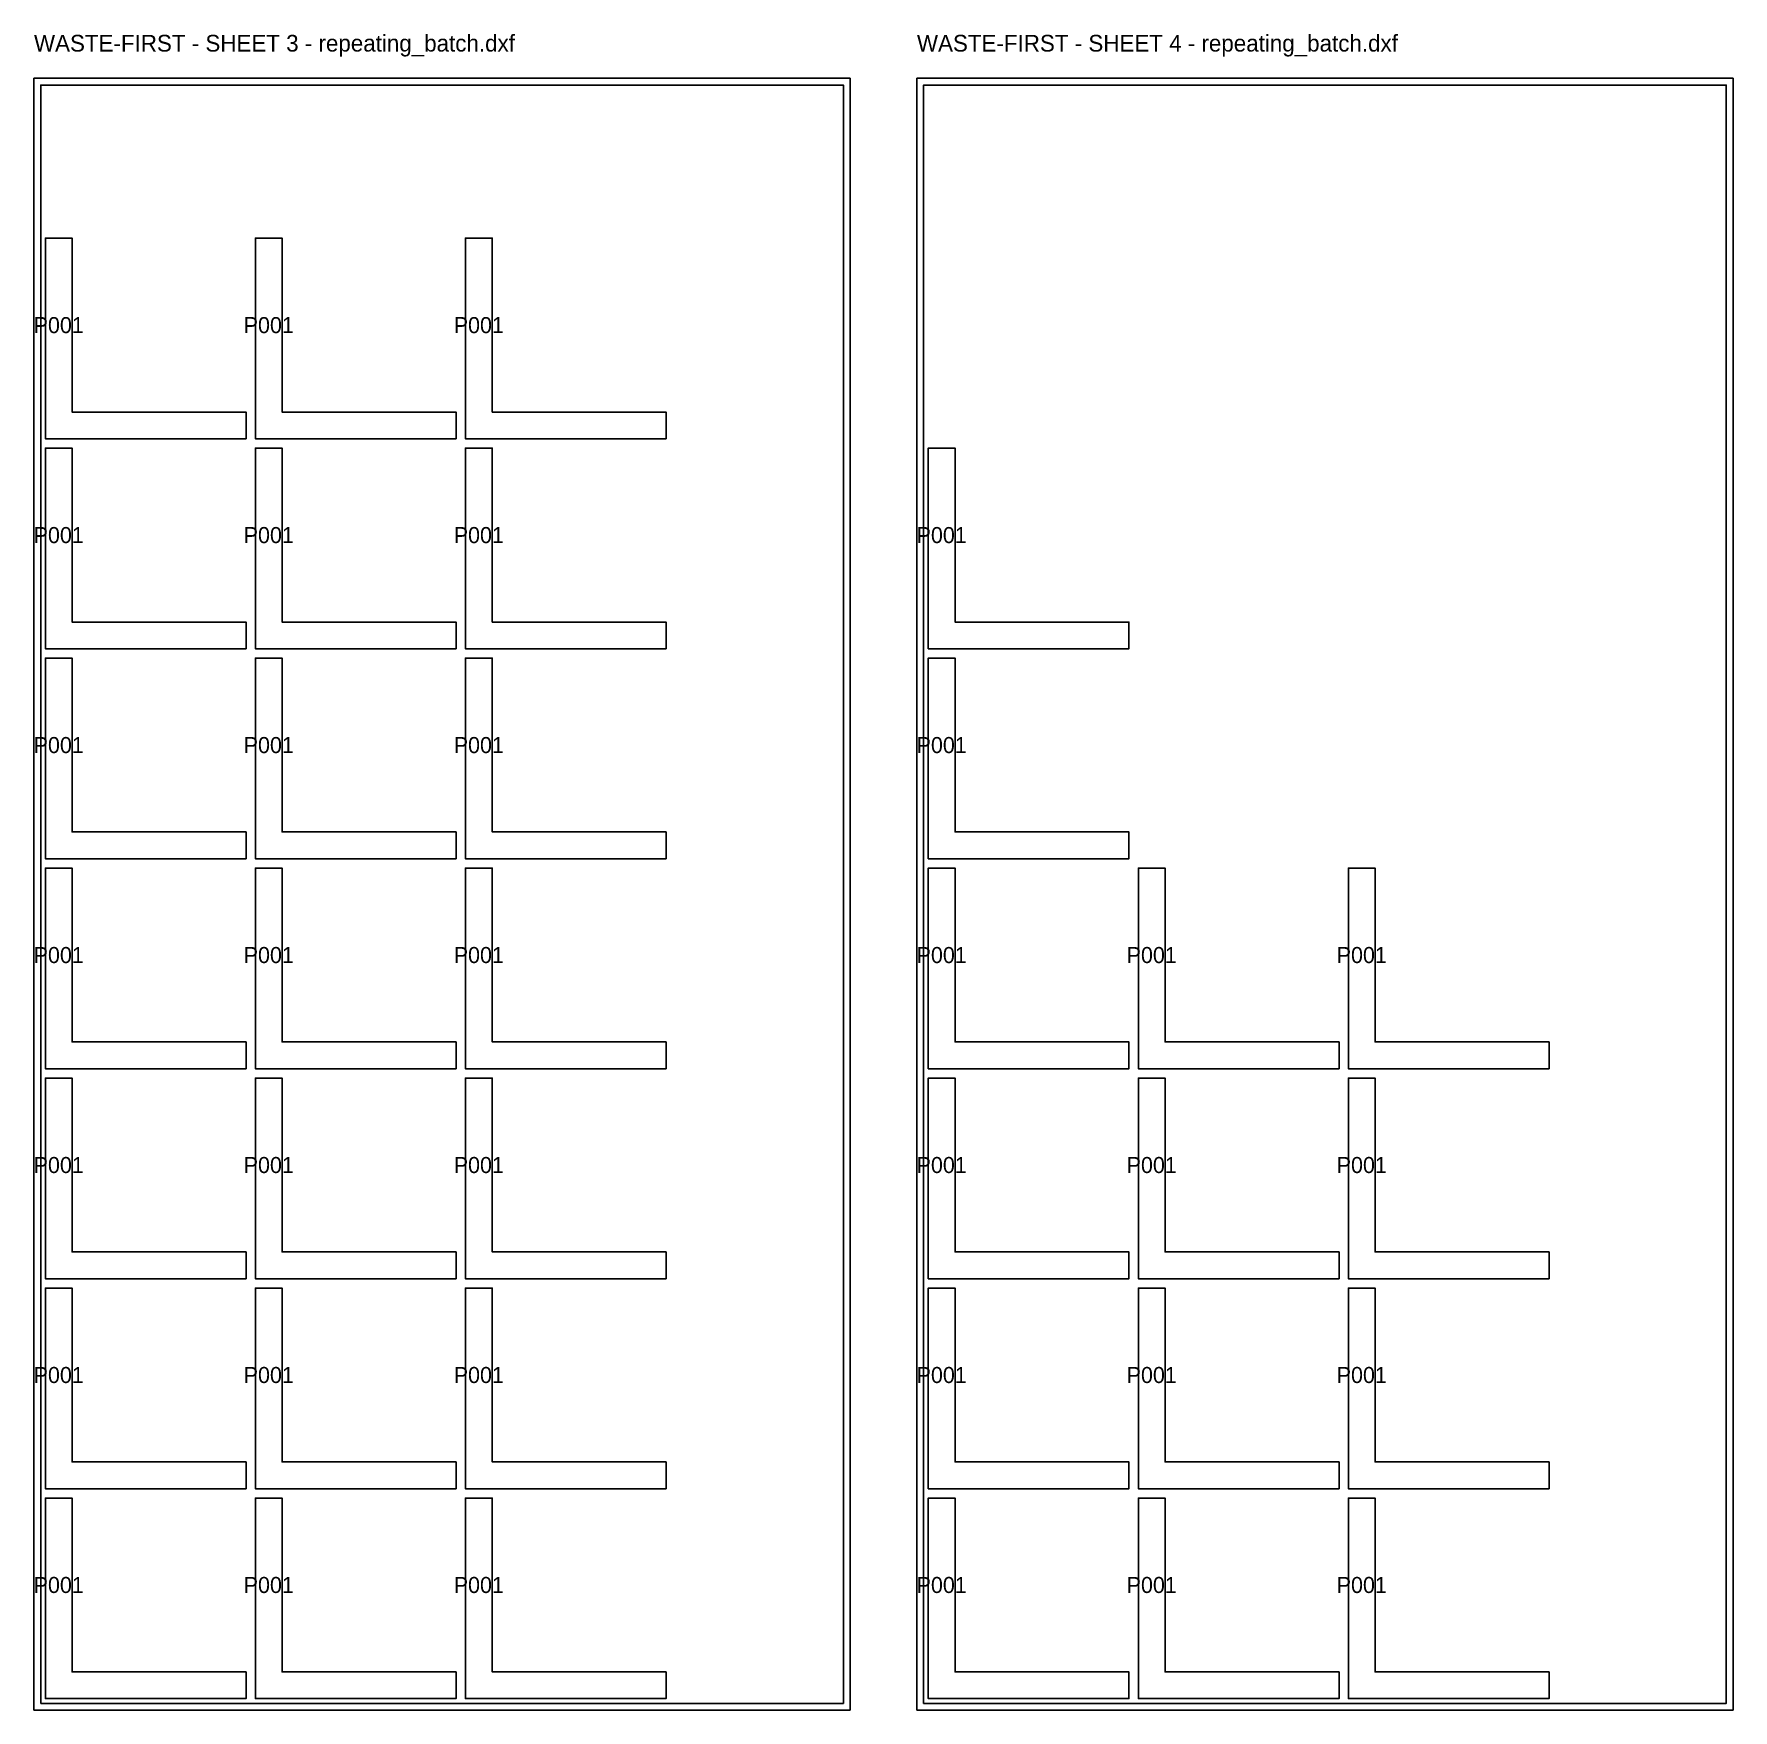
# Model space of a CAD drawing. Header units: millimetres. Extents: x 0 to 5180, y 0 to 2506.
# Drawn here: x 2640 to 5180, y 0 to 2506 of the extents above; entities that cross this region are included whole.
import ezdxf
from ezdxf.enums import TextEntityAlignment as Align

# ---------------------------------------------------------------- set-up
doc = ezdxf.new("R2010")
doc.units = ezdxf.units.MM
for name, color, linetype in [('CNC_BOUNDARY', 1, 'Continuous'), ('CUT', 7, 'Continuous'), ('ETCH', 2, 'Continuous'), ('INFO', 8, 'Continuous'), ('OFFCUT', 4, 'Continuous')]:
    doc.layers.add(name, color=color, linetype=linetype)

msp = doc.modelspace()

# ---------------------------------------------------------------- linework, layer by layer
at = {"layer": 'CNC_BOUNDARY'}
for points in [[(2640, 0), (3860, 0), (3860, 2440), (2640, 2440)], [(3960, 0), (5180, 0), (5180, 2440), (3960, 2440)]]:
    msp.add_lwpolyline(points, close=True, dxfattribs=at)
at = {"layer": 'CUT'}
for points in [[(2657, 1901), (2957, 1901), (2957, 1941), (2697, 1941), (2697, 2201), (2657, 2201), (2657, 1901)], [(2971, 1901), (3271, 1901), (3271, 1941), (3011, 1941), (3011, 2201), (2971, 2201), (2971, 1901)], [(3285, 1901), (3585, 1901), (3585, 1941), (3325, 1941), (3325, 2201), (3285, 2201), (3285, 1901)], [(2657, 1587), (2957, 1587), (2957, 1627), (2697, 1627), (2697, 1887), (2657, 1887), (2657, 1587)], [(2971, 1587), (3271, 1587), (3271, 1627), (3011, 1627), (3011, 1887), (2971, 1887), (2971, 1587)], [(3285, 1587), (3585, 1587), (3585, 1627), (3325, 1627), (3325, 1887), (3285, 1887), (3285, 1587)], [(3977, 1587), (4277, 1587), (4277, 1627), (4017, 1627), (4017, 1887), (3977, 1887), (3977, 1587)], [(2657, 1273), (2957, 1273), (2957, 1313), (2697, 1313), (2697, 1573), (2657, 1573), (2657, 1273)], [(2971, 1273), (3271, 1273), (3271, 1313), (3011, 1313), (3011, 1573), (2971, 1573), (2971, 1273)], [(3285, 1273), (3585, 1273), (3585, 1313), (3325, 1313), (3325, 1573), (3285, 1573), (3285, 1273)], [(3977, 1273), (4277, 1273), (4277, 1313), (4017, 1313), (4017, 1573), (3977, 1573), (3977, 1273)], [(2657, 959), (2957, 959), (2957, 999), (2697, 999), (2697, 1259), (2657, 1259), (2657, 959)], [(2971, 959), (3271, 959), (3271, 999), (3011, 999), (3011, 1259), (2971, 1259), (2971, 959)], [(3285, 959), (3585, 959), (3585, 999), (3325, 999), (3325, 1259), (3285, 1259), (3285, 959)], [(3977, 959), (4277, 959), (4277, 999), (4017, 999), (4017, 1259), (3977, 1259), (3977, 959)], [(4291, 959), (4591, 959), (4591, 999), (4331, 999), (4331, 1259), (4291, 1259), (4291, 959)], [(4605, 959), (4905, 959), (4905, 999), (4645, 999), (4645, 1259), (4605, 1259), (4605, 959)], [(2657, 645), (2957, 645), (2957, 685), (2697, 685), (2697, 945), (2657, 945), (2657, 645)], [(2971, 645), (3271, 645), (3271, 685), (3011, 685), (3011, 945), (2971, 945), (2971, 645)], [(3285, 645), (3585, 645), (3585, 685), (3325, 685), (3325, 945), (3285, 945), (3285, 645)], [(3977, 645), (4277, 645), (4277, 685), (4017, 685), (4017, 945), (3977, 945), (3977, 645)], [(4291, 645), (4591, 645), (4591, 685), (4331, 685), (4331, 945), (4291, 945), (4291, 645)], [(4605, 645), (4905, 645), (4905, 685), (4645, 685), (4645, 945), (4605, 945), (4605, 645)], [(2657, 331), (2957, 331), (2957, 371), (2697, 371), (2697, 631), (2657, 631), (2657, 331)], [(2971, 331), (3271, 331), (3271, 371), (3011, 371), (3011, 631), (2971, 631), (2971, 331)], [(3285, 331), (3585, 331), (3585, 371), (3325, 371), (3325, 631), (3285, 631), (3285, 331)], [(3977, 331), (4277, 331), (4277, 371), (4017, 371), (4017, 631), (3977, 631), (3977, 331)], [(4291, 331), (4591, 331), (4591, 371), (4331, 371), (4331, 631), (4291, 631), (4291, 331)], [(4605, 331), (4905, 331), (4905, 371), (4645, 371), (4645, 631), (4605, 631), (4605, 331)], [(2657, 17), (2957, 17), (2957, 57), (2697, 57), (2697, 317), (2657, 317), (2657, 17)], [(2971, 17), (3271, 17), (3271, 57), (3011, 57), (3011, 317), (2971, 317), (2971, 17)], [(3285, 17), (3585, 17), (3585, 57), (3325, 57), (3325, 317), (3285, 317), (3285, 17)], [(3977, 17), (4277, 17), (4277, 57), (4017, 57), (4017, 317), (3977, 317), (3977, 17)], [(4291, 17), (4591, 17), (4591, 57), (4331, 57), (4331, 317), (4291, 317), (4291, 17)], [(4605, 17), (4905, 17), (4905, 57), (4645, 57), (4645, 317), (4605, 317), (4605, 17)]]:
    msp.add_lwpolyline(points, close=True, dxfattribs=at)
at = {"layer": 'OFFCUT'}
for points in [[(2650, 10), (2650, 2430), (3850, 2430), (3850, 10), (2650, 10)], [(3970, 10), (3970, 2430), (5170, 2430), (5170, 10), (3970, 10)], [(2957, 1941), (2697, 1941), (2697, 2201), (2657, 2201), (2657, 1901), (2957, 1901), (2957, 1941)], [(3011, 1941), (3011, 2201), (2971, 2201), (2971, 1901), (3271, 1901), (3271, 1941), (3011, 1941)], [(3585, 1941), (3325, 1941), (3325, 2201), (3285, 2201), (3285, 1901), (3585, 1901), (3585, 1941)], [(2697, 1627), (2697, 1887), (2657, 1887), (2657, 1587), (2957, 1587), (2957, 1627), (2697, 1627)], [(3271, 1627), (3011, 1627), (3011, 1887), (2971, 1887), (2971, 1587), (3271, 1587), (3271, 1627)], [(3585, 1627), (3325, 1627), (3325, 1887), (3285, 1887), (3285, 1587), (3585, 1587), (3585, 1627)], [(4017, 1627), (4017, 1887), (3977, 1887), (3977, 1587), (4277, 1587), (4277, 1627), (4017, 1627)], [(2697, 1313), (2697, 1573), (2657, 1573), (2657, 1273), (2957, 1273), (2957, 1313), (2697, 1313)], [(3011, 1313), (3011, 1573), (2971, 1573), (2971, 1273), (3271, 1273), (3271, 1313), (3011, 1313)], [(3325, 1313), (3325, 1573), (3285, 1573), (3285, 1273), (3585, 1273), (3585, 1313), (3325, 1313)], [(4017, 1313), (4017, 1573), (3977, 1573), (3977, 1273), (4277, 1273), (4277, 1313), (4017, 1313)], [(2957, 999), (2697, 999), (2697, 1259), (2657, 1259), (2657, 959), (2957, 959), (2957, 999)], [(3271, 999), (3011, 999), (3011, 1259), (2971, 1259), (2971, 959), (3271, 959), (3271, 999)], [(3585, 999), (3325, 999), (3325, 1259), (3285, 1259), (3285, 959), (3585, 959), (3585, 999)], [(4017, 999), (4017, 1259), (3977, 1259), (3977, 959), (4277, 959), (4277, 999), (4017, 999)], [(4331, 999), (4331, 1259), (4291, 1259), (4291, 959), (4591, 959), (4591, 999), (4331, 999)], [(4645, 999), (4645, 1259), (4605, 1259), (4605, 959), (4905, 959), (4905, 999), (4645, 999)], [(2957, 685), (2697, 685), (2697, 945), (2657, 945), (2657, 645), (2957, 645), (2957, 685)], [(3271, 685), (3011, 685), (3011, 945), (2971, 945), (2971, 645), (3271, 645), (3271, 685)], [(3325, 685), (3325, 945), (3285, 945), (3285, 645), (3585, 645), (3585, 685), (3325, 685)], [(4017, 685), (4017, 945), (3977, 945), (3977, 645), (4277, 645), (4277, 685), (4017, 685)], [(4331, 685), (4331, 945), (4291, 945), (4291, 645), (4591, 645), (4591, 685), (4331, 685)], [(4645, 685), (4645, 945), (4605, 945), (4605, 645), (4905, 645), (4905, 685), (4645, 685)], [(2697, 371), (2697, 631), (2657, 631), (2657, 331), (2957, 331), (2957, 371), (2697, 371)], [(3011, 371), (3011, 631), (2971, 631), (2971, 331), (3271, 331), (3271, 371), (3011, 371)], [(3585, 371), (3325, 371), (3325, 631), (3285, 631), (3285, 331), (3585, 331), (3585, 371)], [(4017, 371), (4017, 631), (3977, 631), (3977, 331), (4277, 331), (4277, 371), (4017, 371)], [(4331, 371), (4331, 631), (4291, 631), (4291, 331), (4591, 331), (4591, 371), (4331, 371)], [(4645, 371), (4645, 631), (4605, 631), (4605, 331), (4905, 331), (4905, 371), (4645, 371)], [(2697, 57), (2697, 317), (2657, 317), (2657, 17), (2957, 17), (2957, 57), (2697, 57)], [(3011, 57), (3011, 317), (2971, 317), (2971, 17), (3271, 17), (3271, 57), (3011, 57)], [(3325, 57), (3325, 317), (3285, 317), (3285, 17), (3585, 17), (3585, 57), (3325, 57)], [(4017, 317), (3977, 317), (3977, 17), (4277, 17), (4277, 57), (4017, 57), (4017, 317)], [(4331, 57), (4331, 317), (4291, 317), (4291, 17), (4591, 17), (4591, 57), (4331, 57)], [(4645, 317), (4605, 317), (4605, 17), (4905, 17), (4905, 57), (4645, 57), (4645, 317)]]:
    msp.add_lwpolyline(points, close=True, dxfattribs=at)

# ---------------------------------------------------------------- texts
at = {"layer": 'ETCH'}
for p in [(2677, 2071), (2991, 2071), (3305, 2071), (2677, 1757), (2991, 1757), (3305, 1757), (3997, 1757), (2677, 1443), (2991, 1443), (3305, 1443), (3997, 1443), (2677, 1129), (2991, 1129), (3305, 1129), (3997, 1129), (4311, 1129), (4625, 1129), (2677, 815), (2991, 815), (3305, 815), (3997, 815), (4311, 815), (4625, 815), (2677, 501), (2991, 501), (3305, 501), (3997, 501), (4311, 501), (4625, 501), (2677, 187), (2991, 187), (3305, 187), (3997, 187), (4311, 187), (4625, 187)]:
    msp.add_text('P001', height=24, dxfattribs=at).set_placement(p, align=Align.MIDDLE_CENTER)
at = {"layer": 'INFO'}
for s, p in [('WASTE-FIRST - SHEET 3 - repeating_batch.dxf', (2640, 2480)), ('WASTE-FIRST - SHEET 4 - repeating_batch.dxf', (3960, 2480))]:
    msp.add_text(s, height=25, dxfattribs=at).set_placement(p)

doc.saveas('drawing.dxf')
